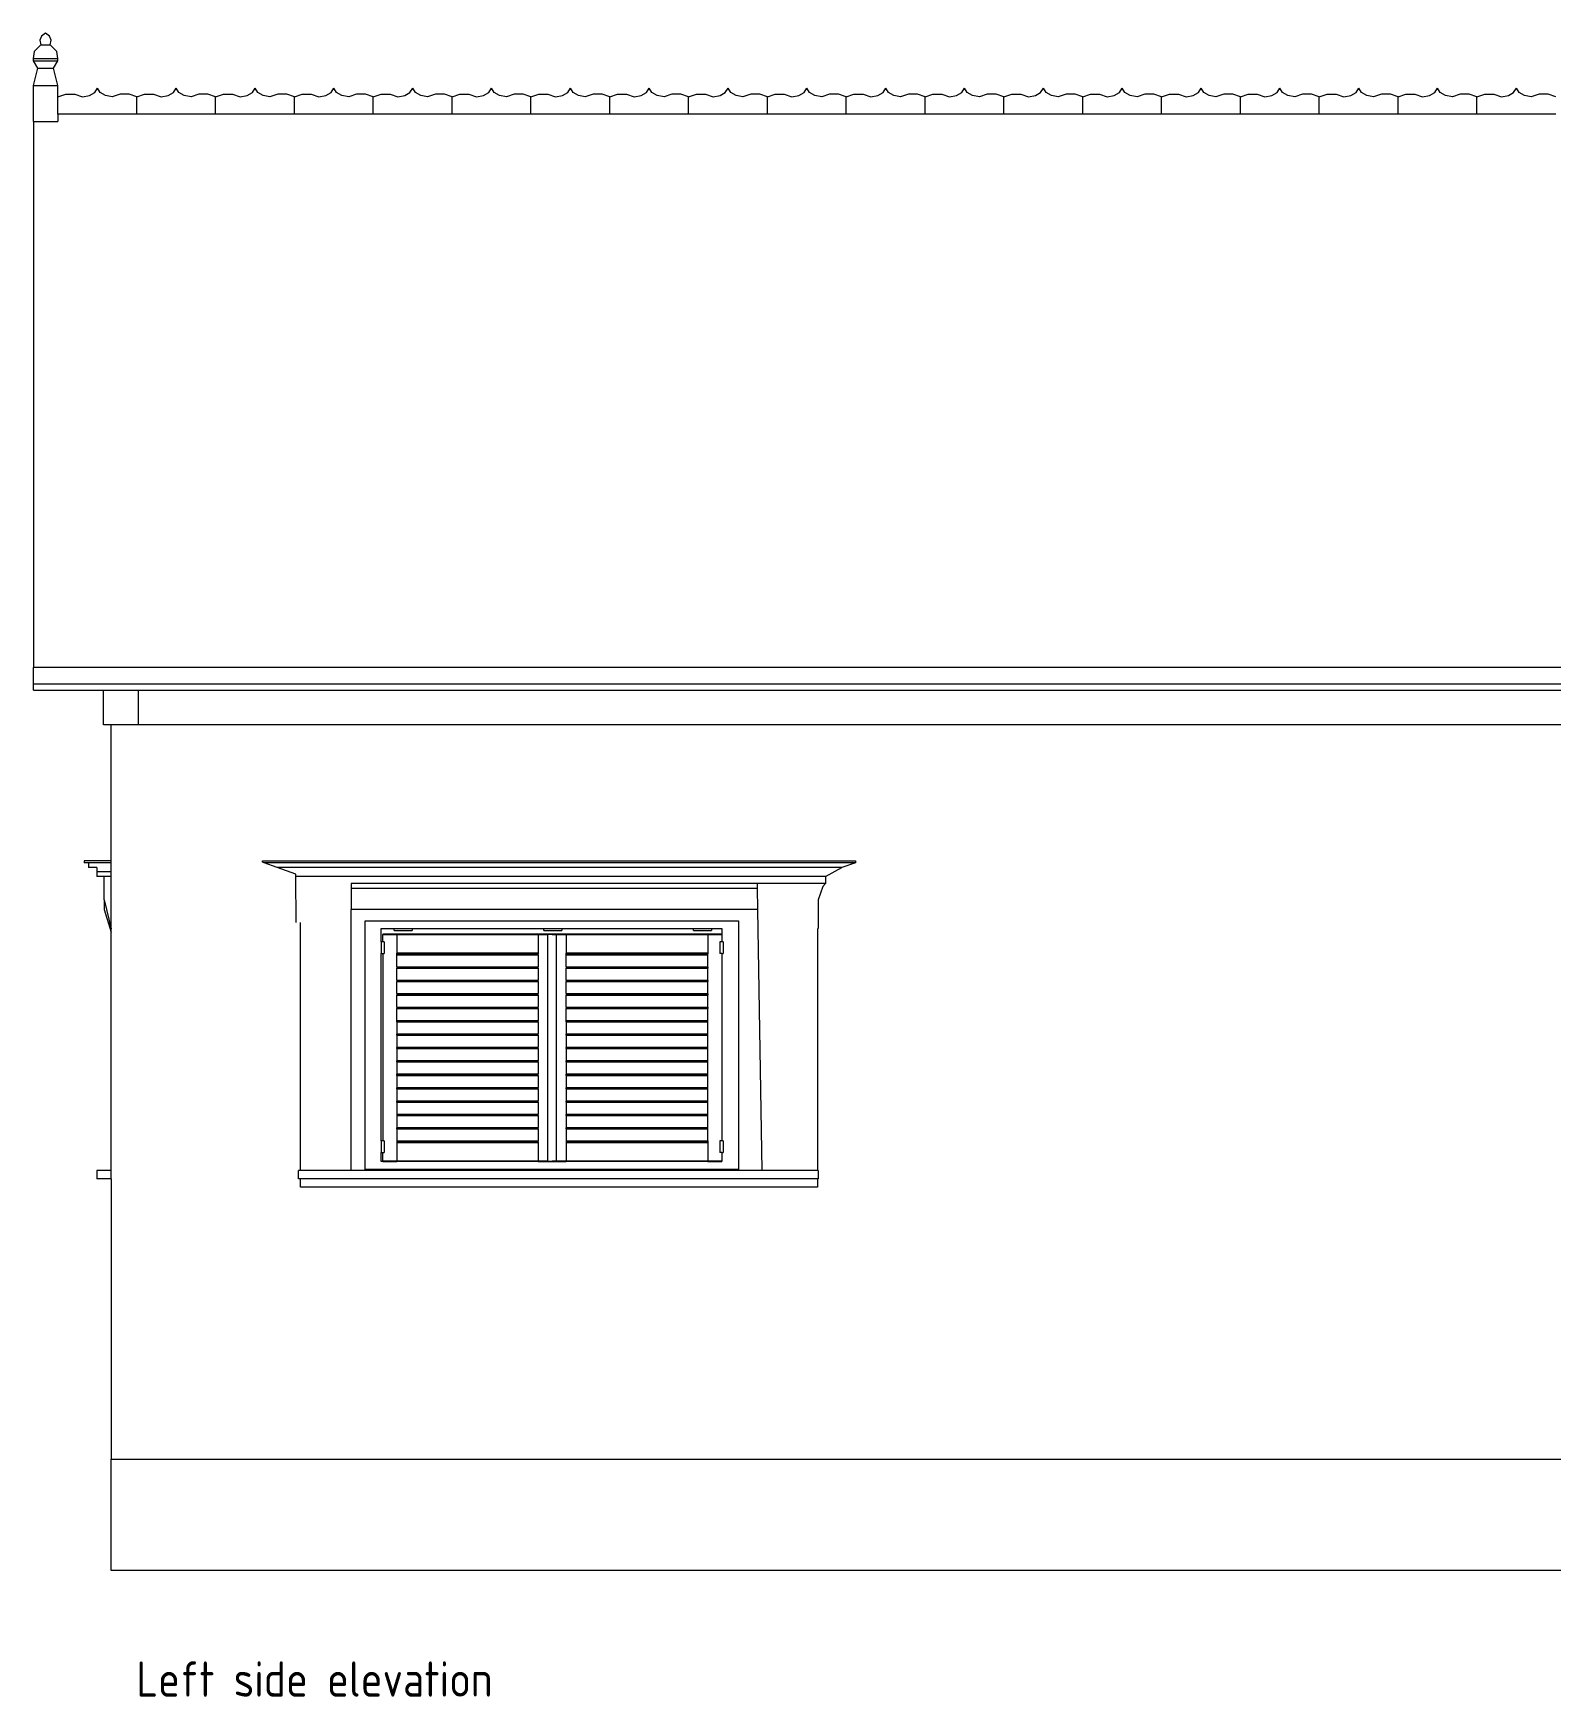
# Model space of a CAD drawing. Header units: inches. Extents: x 16.2 to 49.2, y 7.1 to 20.7.
# Drawn here: x 38.06 to 43.64, y 7.11 to 13.23 of the extents above; entities that cross this region are included whole.
import ezdxf

# ---------------------------------------------------------------- set-up
doc = ezdxf.new("R2010")
doc.units = ezdxf.units.IN
doc.header["$MEASUREMENT"] = 0
doc.layers.add('0inne_gulv', color=252, linetype='Continuous', lineweight=13)
doc.layers.add('PDF_Text', color=7, linetype='Continuous')
doc.styles.add('PDF Arial Italic', font='ariali.ttf')

# ---------------------------------------------------------------- blocks, each defined once
blk = doc.blocks.new('DEREK SMALL HOUSE ls')
for p, q in [((-8.0705, 2.6573), (-8.077, 2.6418)), ((-8.077, 2.6418), (-8.0736, 2.6256)), ((-8.056, 2.6677), (-8.0705, 2.6573)), ((-8.0415, 2.6573), (-8.056, 2.6677)), ((-8.035, 2.6418), (-8.0415, 2.6573)), ((-8.0384, 2.6256), (-8.035, 2.6418)), ((-8.0975, 2.6006), (-8.1009, 2.5749)), ((-8.1009, 2.5749), (-8.1009, 2.5665)), ((-8.1009, 2.5749), (-8.0111, 2.5749)), ((-8.0736, 2.6256), (-8.0975, 2.6006)), ((-8.0736, 2.6256), (-8.0384, 2.6256)), ((-8.0145, 2.6006), (-8.0384, 2.6256)), ((-8.0111, 2.5749), (-8.0145, 2.6006)), ((-8.0102, 2.5681), (-8.0111, 2.5749)), ((-8.0111, 2.5665), (-8.0111, 2.5749)), ((-8.1009, 2.5665), (-8.0853, 2.5388)), ((-8.1009, 2.5665), (-8.0111, 2.5665)), ((-8.0853, 2.5388), (-8.1009, 2.476)), ((-8.0853, 2.5388), (-8.0268, 2.5388)), ((-8.0268, 2.5388), (-8.0111, 2.5665)), ((-8.0111, 2.476), (-8.0268, 2.5388)), ((-8.0111, 2.5665), (-8.0102, 2.5681)), ((-8.1009, 2.476), (-8.1003, 2.476)), ((-8.1003, 2.476), (-8.0111, 2.476)), ((-8.1003, 2.3429), (-8.1003, 2.476)), ((-8.0111, 2.476), (-8.0102, 2.476)), ((-8.0102, 2.4336), (-8.0102, 2.476)), ((-7.8946, 2.4388), (-7.8751, 2.4501)), ((-7.8751, 2.4501), (-7.8652, 2.4656)), ((-7.8553, 2.4501), (-7.8652, 2.4656)), ((-7.8358, 2.4388), (-7.8553, 2.4501)), ((-7.6046, 2.4388), (-7.5851, 2.4501)), ((-7.5851, 2.4501), (-7.5752, 2.4656)), ((-7.5653, 2.4501), (-7.5752, 2.4656)), ((-7.5458, 2.4388), (-7.5653, 2.4501)), ((-7.3147, 2.4388), (-7.2951, 2.4501)), ((-7.2951, 2.4501), (-7.2852, 2.4656)), ((-7.2754, 2.4501), (-7.2852, 2.4656)), ((-7.2558, 2.4388), (-7.2754, 2.4501)), ((-7.0247, 2.4388), (-7.0051, 2.4501)), ((-7.0051, 2.4501), (-6.9953, 2.4656)), ((-6.9854, 2.4501), (-6.9953, 2.4656)), ((-6.9658, 2.4388), (-6.9854, 2.4501)), ((-6.7347, 2.4388), (-6.7152, 2.4501)), ((-6.7152, 2.4501), (-6.7053, 2.4656)), ((-6.6954, 2.4501), (-6.7053, 2.4656)), ((-6.6759, 2.4388), (-6.6954, 2.4501)), ((-6.4447, 2.4388), (-6.4252, 2.4501)), ((-6.4252, 2.4501), (-6.4153, 2.4656)), ((-6.4054, 2.4501), (-6.4153, 2.4656)), ((-6.3859, 2.4388), (-6.4054, 2.4501)), ((-6.1548, 2.4388), (-6.1352, 2.4501)), ((-6.1352, 2.4501), (-6.1253, 2.4656)), ((-6.1154, 2.4501), (-6.1253, 2.4656)), ((-6.0959, 2.4388), (-6.1154, 2.4501)), ((-5.8648, 2.4388), (-5.8452, 2.4501)), ((-5.8452, 2.4501), (-5.8354, 2.4656)), ((-5.8255, 2.4501), (-5.8354, 2.4656)), ((-5.8059, 2.4388), (-5.8255, 2.4501)), ((-5.5748, 2.4388), (-5.5553, 2.4501)), ((-5.5553, 2.4501), (-5.5454, 2.4656)), ((-5.5355, 2.4501), (-5.5454, 2.4656)), ((-5.516, 2.4388), (-5.5355, 2.4501)), ((-5.2848, 2.4388), (-5.2653, 2.4501)), ((-5.2653, 2.4501), (-5.2554, 2.4656)), ((-5.2455, 2.4501), (-5.2554, 2.4656)), ((-5.226, 2.4388), (-5.2455, 2.4501)), ((-4.9948, 2.4388), (-4.9753, 2.4501)), ((-4.9753, 2.4501), (-4.9654, 2.4656)), ((-4.9555, 2.4501), (-4.9654, 2.4656)), ((-4.936, 2.4388), (-4.9555, 2.4501)), ((-4.7049, 2.4388), (-4.6853, 2.4501)), ((-4.6853, 2.4501), (-4.6754, 2.4656)), ((-4.6656, 2.4501), (-4.6754, 2.4656)), ((-4.646, 2.4388), (-4.6656, 2.4501)), ((-4.4149, 2.4388), (-4.3954, 2.4501)), ((-4.3954, 2.4501), (-4.3855, 2.4656)), ((-4.3756, 2.4501), (-4.3855, 2.4656)), ((-4.356, 2.4388), (-4.3756, 2.4501)), ((-4.1249, 2.4388), (-4.1054, 2.4501)), ((-4.1054, 2.4501), (-4.0955, 2.4656)), ((-4.0856, 2.4501), (-4.0955, 2.4656)), ((-4.0661, 2.4388), (-4.0856, 2.4501)), ((-3.8349, 2.4388), (-3.8154, 2.4501)), ((-3.8154, 2.4501), (-3.8055, 2.4656)), ((-3.7956, 2.4501), (-3.8055, 2.4656)), ((-3.7761, 2.4388), (-3.7956, 2.4501)), ((-3.545, 2.4388), (-3.5254, 2.4501)), ((-3.5254, 2.4501), (-3.5155, 2.4656)), ((-3.5056, 2.4501), (-3.5155, 2.4656)), ((-3.4861, 2.4388), (-3.5056, 2.4501)), ((-3.255, 2.4388), (-3.2354, 2.4501)), ((-3.2354, 2.4501), (-3.2256, 2.4656)), ((-3.2157, 2.4501), (-3.2256, 2.4656)), ((-3.1961, 2.4388), (-3.2157, 2.4501)), ((-2.965, 2.4388), (-2.9455, 2.4501)), ((-2.9455, 2.4501), (-2.9356, 2.4656)), ((-2.9257, 2.4501), (-2.9356, 2.4656)), ((-2.9062, 2.4388), (-2.9257, 2.4501)), ((-2.675, 2.4388), (-2.6555, 2.4501)), ((-2.6555, 2.4501), (-2.6456, 2.4656)), ((-2.6357, 2.4501), (-2.6456, 2.4656)), ((-2.6162, 2.4388), (-2.6357, 2.4501)), ((-8.0102, 2.4336), (-7.9817, 2.4442)), ((-8.0102, 2.3697), (-8.0102, 2.4336)), ((-7.9817, 2.4442), (-7.9485, 2.4442)), ((-7.9485, 2.4442), (-7.9201, 2.4336)), ((-7.9201, 2.4336), (-7.8946, 2.4388)), ((-7.8103, 2.4336), (-7.8358, 2.4388)), ((-7.7818, 2.4442), (-7.8103, 2.4336)), ((-7.7487, 2.4442), (-7.7818, 2.4442)), ((-7.7202, 2.4336), (-7.7487, 2.4442)), ((-7.7202, 2.4336), (-7.6917, 2.4442)), ((-7.7202, 2.3697), (-7.7202, 2.4336)), ((-7.6917, 2.4442), (-7.6586, 2.4442)), ((-7.6586, 2.4442), (-7.6301, 2.4336)), ((-7.6301, 2.4336), (-7.6046, 2.4388)), ((-7.5203, 2.4336), (-7.5458, 2.4388)), ((-7.4919, 2.4442), (-7.5203, 2.4336)), ((-7.4587, 2.4442), (-7.4919, 2.4442)), ((-7.4302, 2.4336), (-7.4587, 2.4442)), ((-7.4302, 2.4336), (-7.4018, 2.4442)), ((-7.4302, 2.3697), (-7.4302, 2.4336)), ((-7.4018, 2.4442), (-7.3686, 2.4442)), ((-7.3686, 2.4442), (-7.3401, 2.4336)), ((-7.3401, 2.4336), (-7.3147, 2.4388)), ((-7.2303, 2.4336), (-7.2558, 2.4388)), ((-7.2019, 2.4442), (-7.2303, 2.4336)), ((-7.1687, 2.4442), (-7.2019, 2.4442)), ((-7.1403, 2.4336), (-7.1687, 2.4442)), ((-7.1403, 2.4336), (-7.1118, 2.4442)), ((-7.1403, 2.3697), (-7.1403, 2.4336)), ((-7.1118, 2.4442), (-7.0786, 2.4442)), ((-7.0786, 2.4442), (-7.0502, 2.4336)), ((-7.0502, 2.4336), (-7.0247, 2.4388)), ((-6.9404, 2.4336), (-6.9658, 2.4388)), ((-6.9119, 2.4442), (-6.9404, 2.4336)), ((-6.8787, 2.4442), (-6.9119, 2.4442)), ((-6.8503, 2.4336), (-6.8787, 2.4442)), ((-6.8503, 2.4336), (-6.8218, 2.4442)), ((-6.8503, 2.3697), (-6.8503, 2.4336)), ((-6.8218, 2.4442), (-6.7886, 2.4442)), ((-6.7886, 2.4442), (-6.7602, 2.4336)), ((-6.7602, 2.4336), (-6.7347, 2.4388)), ((-6.6504, 2.4336), (-6.6759, 2.4388)), ((-6.6219, 2.4442), (-6.6504, 2.4336)), ((-6.5888, 2.4442), (-6.6219, 2.4442)), ((-6.5603, 2.4336), (-6.5888, 2.4442)), ((-6.5603, 2.4336), (-6.5318, 2.4442)), ((-6.5603, 2.3697), (-6.5603, 2.4336)), ((-6.5318, 2.4442), (-6.4987, 2.4442)), ((-6.4987, 2.4442), (-6.4702, 2.4336)), ((-6.4702, 2.4336), (-6.4447, 2.4388)), ((-6.3604, 2.4336), (-6.3859, 2.4388)), ((-6.332, 2.4442), (-6.3604, 2.4336)), ((-6.2988, 2.4442), (-6.332, 2.4442)), ((-6.2703, 2.4336), (-6.2988, 2.4442)), ((-6.2703, 2.4336), (-6.2419, 2.4442)), ((-6.2703, 2.3697), (-6.2703, 2.4336)), ((-6.2419, 2.4442), (-6.2087, 2.4442)), ((-6.2087, 2.4442), (-6.1802, 2.4336)), ((-6.1802, 2.4336), (-6.1548, 2.4388)), ((-6.0704, 2.4336), (-6.0959, 2.4388)), ((-6.042, 2.4442), (-6.0704, 2.4336)), ((-6.0088, 2.4442), (-6.042, 2.4442)), ((-5.9803, 2.4336), (-6.0088, 2.4442)), ((-5.9803, 2.4336), (-5.9519, 2.4442)), ((-5.9803, 2.3697), (-5.9803, 2.4336)), ((-5.9519, 2.4442), (-5.9187, 2.4442)), ((-5.9187, 2.4442), (-5.8903, 2.4336)), ((-5.8903, 2.4336), (-5.8648, 2.4388)), ((-5.7805, 2.4336), (-5.8059, 2.4388)), ((-5.752, 2.4442), (-5.7805, 2.4336)), ((-5.7188, 2.4442), (-5.752, 2.4442)), ((-5.6904, 2.4336), (-5.7188, 2.4442)), ((-5.6904, 2.4336), (-5.6619, 2.4442)), ((-5.6904, 2.3697), (-5.6904, 2.4336)), ((-5.6619, 2.4442), (-5.6287, 2.4442)), ((-5.6287, 2.4442), (-5.6003, 2.4336)), ((-5.6003, 2.4336), (-5.5748, 2.4388)), ((-5.4905, 2.4336), (-5.516, 2.4388)), ((-5.462, 2.4442), (-5.4905, 2.4336)), ((-5.4288, 2.4442), (-5.462, 2.4442)), ((-5.4004, 2.4336), (-5.4288, 2.4442)), ((-5.4004, 2.4336), (-5.3719, 2.4442)), ((-5.4004, 2.3697), (-5.4004, 2.4336)), ((-5.3719, 2.4442), (-5.3388, 2.4442)), ((-5.3388, 2.4442), (-5.3103, 2.4336)), ((-5.3103, 2.4336), (-5.2848, 2.4388)), ((-5.2005, 2.4336), (-5.226, 2.4388)), ((-5.172, 2.4442), (-5.2005, 2.4336)), ((-5.1389, 2.4442), (-5.172, 2.4442)), ((-5.1104, 2.4336), (-5.1389, 2.4442)), ((-5.1104, 2.4336), (-5.082, 2.4442)), ((-5.1104, 2.3697), (-5.1104, 2.4336)), ((-5.082, 2.4442), (-5.0488, 2.4442)), ((-5.0488, 2.4442), (-5.0203, 2.4336)), ((-5.0203, 2.4336), (-4.9948, 2.4388)), ((-4.9105, 2.4336), (-4.936, 2.4388)), ((-4.8821, 2.4442), (-4.9105, 2.4336)), ((-4.8489, 2.4442), (-4.8821, 2.4442)), ((-4.8204, 2.4336), (-4.8489, 2.4442)), ((-4.8204, 2.4336), (-4.792, 2.4442)), ((-4.8204, 2.3697), (-4.8204, 2.4336)), ((-4.792, 2.4442), (-4.7588, 2.4442)), ((-4.7588, 2.4442), (-4.7303, 2.4336)), ((-4.7303, 2.4336), (-4.7049, 2.4388)), ((-4.6205, 2.4336), (-4.646, 2.4388)), ((-4.5921, 2.4442), (-4.6205, 2.4336)), ((-4.5589, 2.4442), (-4.5921, 2.4442)), ((-4.5305, 2.4336), (-4.5589, 2.4442)), ((-4.5305, 2.4336), (-4.502, 2.4442)), ((-4.5305, 2.3697), (-4.5305, 2.4336)), ((-4.502, 2.4442), (-4.4688, 2.4442)), ((-4.4688, 2.4442), (-4.4404, 2.4336)), ((-4.4404, 2.4336), (-4.4149, 2.4388)), ((-4.3306, 2.4336), (-4.356, 2.4388)), ((-4.3021, 2.4442), (-4.3306, 2.4336)), ((-4.2689, 2.4442), (-4.3021, 2.4442)), ((-4.2405, 2.4336), (-4.2689, 2.4442)), ((-4.2405, 2.4336), (-4.212, 2.4442)), ((-4.2405, 2.3697), (-4.2405, 2.4336)), ((-4.212, 2.4442), (-4.1788, 2.4442)), ((-4.1788, 2.4442), (-4.1504, 2.4336)), ((-4.1504, 2.4336), (-4.1249, 2.4388)), ((-4.0406, 2.4336), (-4.0661, 2.4388)), ((-4.0121, 2.4442), (-4.0406, 2.4336)), ((-3.979, 2.4442), (-4.0121, 2.4442)), ((-3.9505, 2.4336), (-3.979, 2.4442)), ((-3.9505, 2.4336), (-3.922, 2.4442)), ((-3.9505, 2.3697), (-3.9505, 2.4336)), ((-3.922, 2.4442), (-3.8889, 2.4442)), ((-3.8889, 2.4442), (-3.8604, 2.4336)), ((-3.8604, 2.4336), (-3.8349, 2.4388)), ((-3.7506, 2.4336), (-3.7761, 2.4388)), ((-3.7222, 2.4442), (-3.7506, 2.4336)), ((-3.689, 2.4442), (-3.7222, 2.4442)), ((-3.6605, 2.4336), (-3.689, 2.4442)), ((-3.6605, 2.4336), (-3.6321, 2.4442)), ((-3.6605, 2.3697), (-3.6605, 2.4336)), ((-3.6321, 2.4442), (-3.5989, 2.4442)), ((-3.5989, 2.4442), (-3.5704, 2.4336)), ((-3.5704, 2.4336), (-3.545, 2.4388)), ((-3.4606, 2.4336), (-3.4861, 2.4388)), ((-3.4322, 2.4442), (-3.4606, 2.4336)), ((-3.399, 2.4442), (-3.4322, 2.4442)), ((-3.3705, 2.4336), (-3.399, 2.4442)), ((-3.3705, 2.4336), (-3.3421, 2.4442)), ((-3.3705, 2.3697), (-3.3705, 2.4336)), ((-3.3421, 2.4442), (-3.3089, 2.4442)), ((-3.3089, 2.4442), (-3.2805, 2.4336)), ((-3.2805, 2.4336), (-3.255, 2.4388)), ((-3.1707, 2.4336), (-3.1961, 2.4388)), ((-3.1422, 2.4442), (-3.1707, 2.4336)), ((-3.109, 2.4442), (-3.1422, 2.4442)), ((-3.0806, 2.4336), (-3.109, 2.4442)), ((-3.0806, 2.4336), (-3.0521, 2.4442)), ((-3.0806, 2.3697), (-3.0806, 2.4336)), ((-3.0521, 2.4442), (-3.0189, 2.4442)), ((-3.0189, 2.4442), (-2.9905, 2.4336)), ((-2.9905, 2.4336), (-2.965, 2.4388)), ((-2.8807, 2.4336), (-2.9062, 2.4388)), ((-2.8522, 2.4442), (-2.8807, 2.4336)), ((-2.819, 2.4442), (-2.8522, 2.4442)), ((-2.7906, 2.4336), (-2.819, 2.4442)), ((-2.7906, 2.4336), (-2.7621, 2.4442)), ((-2.7906, 2.3697), (-2.7906, 2.4336)), ((-2.7621, 2.4442), (-2.729, 2.4442)), ((-2.729, 2.4442), (-2.7005, 2.4336)), ((-2.7005, 2.4336), (-2.675, 2.4388)), ((-2.5907, 2.4336), (-2.6162, 2.4388)), ((-2.5622, 2.4442), (-2.5907, 2.4336)), ((-2.5291, 2.4442), (-2.5622, 2.4442)), ((-2.5006, 2.4336), (-2.5291, 2.4442)), ((-8.1003, 2.3429), (-8.0102, 2.3429)), ((-8.1003, 2.3429), (-8.1003, 0.3354)), ((-7.7202, 2.3697), (-8.0102, 2.3697)), ((-8.0102, 2.3697), (-8.0102, 2.3429)), ((-7.4302, 2.3697), (-7.7202, 2.3697)), ((-7.1403, 2.3697), (-7.4302, 2.3697)), ((-6.8503, 2.3697), (-7.1403, 2.3697)), ((-6.5603, 2.3697), (-6.8503, 2.3697)), ((-6.2703, 2.3697), (-6.5603, 2.3697)), ((-5.9803, 2.3697), (-6.2703, 2.3697)), ((-5.6904, 2.3697), (-5.9803, 2.3697)), ((-5.4004, 2.3697), (-5.6904, 2.3697)), ((-5.1104, 2.3697), (-5.4004, 2.3697)), ((-4.8204, 2.3697), (-5.1104, 2.3697)), ((-4.5305, 2.3697), (-4.8204, 2.3697)), ((-4.2405, 2.3697), (-4.5305, 2.3697)), ((-3.9505, 2.3697), (-4.2405, 2.3697)), ((-3.6605, 2.3697), (-3.9505, 2.3697)), ((-3.3705, 2.3697), (-3.6605, 2.3697)), ((-3.0806, 2.3697), (-3.3705, 2.3697)), ((-2.7906, 2.3697), (-3.0806, 2.3697)), ((-2.5006, 2.3697), (-2.7906, 2.3697)), ((1.3592, 0.3354), (-8.1003, 0.3354)), ((-8.1003, 0.2755), (-8.1003, 0.3354)), ((-8.1003, 0.2515), (-8.1003, 0.2755)), ((-8.1003, 0.2755), (1.3592, 0.2755)), ((-8.1003, 0.2515), (-7.8429, 0.2515)), ((-7.8429, 0.1237), (-7.8429, 0.2515)), ((-7.8429, 0.2515), (-7.7142, 0.2515)), ((-7.7142, 0.1237), (-7.7142, 0.2515)), ((-7.7142, 0.2515), (0.0078, 0.2515)), ((-7.8148, 0.1237), (-7.8429, 0.1237)), ((-7.7142, 0.1237), (-7.8148, 0.1237)), ((-7.8148, -0.3763), (-7.8148, 0.1237)), ((0.0078, 0.1237), (-7.7142, 0.1237)), ((-7.8148, -0.3763), (-7.9137, -0.3763)), ((-7.9137, -0.3763), (-7.9137, -0.3834)), ((-7.8972, -0.3834), (-7.9137, -0.3834)), ((-7.8148, -0.3834), (-7.8972, -0.3834)), ((-7.8972, -0.3834), (-7.8972, -0.4004)), ((-7.8667, -0.4004), (-7.8972, -0.4004)), ((-7.8667, -0.4004), (-7.8667, -0.4165)), ((-7.8667, -0.4165), (-7.8667, -0.4332)), ((-7.8148, -0.4165), (-7.8667, -0.4165)), ((-7.8148, -0.3834), (-7.8148, -0.3763)), ((-7.8148, -0.4165), (-7.8148, -0.3834)), ((-7.8148, -0.4332), (-7.8148, -0.4165)), ((-7.2576, -0.3763), (-5.0764, -0.3763)), ((-7.2576, -0.3813), (-7.2576, -0.3763)), ((-7.2518, -0.3834), (-7.2576, -0.3813)), ((-7.2036, -0.4004), (-7.2518, -0.3834)), ((-5.0764, -0.3834), (-7.2518, -0.3834)), ((-7.1356, -0.4244), (-7.2036, -0.4004)), ((-5.1263, -0.4004), (-7.2036, -0.4004)), ((-7.1355, -0.4332), (-7.1356, -0.4244)), ((-5.1865, -0.4332), (-5.1263, -0.4004)), ((-5.0764, -0.3834), (-5.1263, -0.4004)), ((-5.0764, -0.3763), (-5.0764, -0.3834)), ((-7.8403, -0.4332), (-7.8667, -0.4332)), ((-7.8148, -0.4332), (-7.8403, -0.4332)), ((-7.8403, -0.5197), (-7.8403, -0.4332)), ((-7.8148, -0.6261), (-7.8148, -0.4332)), ((-5.1865, -0.4332), (-7.1355, -0.4332)), ((-7.134, -0.6032), (-7.1355, -0.4332)), ((-5.438, -0.459), (-6.9316, -0.459)), ((-6.9316, -0.459), (-6.9316, -0.4763)), ((-6.9316, -0.4763), (-5.4377, -0.4763)), ((-6.9316, -0.4763), (-6.9316, -0.5555)), ((-5.1865, -0.459), (-5.438, -0.459)), ((-5.438, -0.459), (-5.4377, -0.4763)), ((-5.4377, -0.4763), (-5.4364, -0.5555)), ((-5.1966, -0.47), (-5.2141, -0.5197)), ((-5.1865, -0.459), (-5.1966, -0.47)), ((-5.1865, -0.4332), (-5.1865, -0.459)), ((-7.8403, -0.5197), (-7.8148, -0.6261)), ((-7.8403, -0.5197), (-7.8403, -0.5555)), ((-5.2141, -0.5197), (-5.2141, -0.6245)), ((-7.8403, -0.5555), (-7.8148, -0.6383)), ((-7.1179, -1.5151), (-7.1179, -0.6032)), ((-5.4364, -0.5555), (-6.9316, -0.5555)), ((-6.9316, -1.5151), (-6.9316, -0.5555)), ((-6.8805, -1.5109), (-6.8805, -0.5965)), ((-6.8805, -0.5965), (-5.5072, -0.5965)), ((-5.5072, -0.5965), (-5.5072, -1.5109)), ((-5.4364, -0.5555), (-5.4207, -1.5151)), ((-7.8148, -0.6383), (-7.8148, -0.6261)), ((-7.8148, -1.5151), (-7.8148, -0.6383)), ((-6.8218, -0.6249), (-6.7736, -0.6249)), ((-6.8218, -0.6734), (-6.8218, -0.6249)), ((-6.764, -0.6452), (-6.8153, -0.6452)), ((-6.8153, -0.6452), (-6.8153, -0.6466)), ((-6.8153, -0.6734), (-6.8153, -0.6466)), ((-6.8153, -0.6466), (-6.764, -0.6466)), ((-6.7736, -0.6249), (-6.707, -0.6249)), ((-6.7736, -0.6326), (-6.7736, -0.6249)), ((-6.7736, -0.6326), (-6.707, -0.6326)), ((-6.764, -0.6452), (-6.764, -0.6466)), ((-6.2433, -0.6452), (-6.764, -0.6452)), ((-6.764, -0.6466), (-6.2433, -0.6466)), ((-6.764, -0.6466), (-6.764, -0.7149)), ((-6.707, -0.6249), (-6.2232, -0.6249)), ((-6.707, -0.6249), (-6.707, -0.6326)), ((-6.192, -0.6452), (-6.2433, -0.6452)), ((-6.2433, -0.6452), (-6.2433, -0.6466)), ((-6.2433, -0.6466), (-6.2078, -0.6466)), ((-6.2433, -0.6466), (-6.2433, -0.7149)), ((-6.2232, -0.6249), (-6.1566, -0.6249)), ((-6.2232, -0.6326), (-6.2232, -0.6249)), ((-6.2232, -0.6326), (-6.1566, -0.6326)), ((-6.2078, -1.4802), (-6.2078, -0.6466)), ((-6.192, -0.6466), (-6.2078, -0.6466)), ((-6.1408, -0.6452), (-6.192, -0.6452)), ((-6.192, -0.6452), (-6.192, -0.6466)), ((-6.192, -0.6466), (-6.1763, -0.6466)), ((-6.1763, -0.6466), (-6.1408, -0.6466)), ((-6.1763, -1.4802), (-6.1763, -0.6466)), ((-6.1566, -0.6249), (-5.6729, -0.6249)), ((-6.1566, -0.6249), (-6.1566, -0.6326)), ((-6.1408, -0.6452), (-6.1408, -0.6466)), ((-5.62, -0.6452), (-6.1408, -0.6452)), ((-6.1408, -0.6466), (-5.62, -0.6466)), ((-6.1408, -0.6466), (-6.1408, -0.7149)), ((-5.6729, -0.6249), (-5.6062, -0.6249)), ((-5.6729, -0.6326), (-5.6729, -0.6249)), ((-5.6729, -0.6326), (-5.6062, -0.6326)), ((-5.62, -0.6452), (-5.62, -0.6466)), ((-5.5687, -0.6452), (-5.62, -0.6452)), ((-5.62, -0.6466), (-5.62, -0.7149)), ((-5.62, -0.6466), (-5.5687, -0.6466)), ((-5.6062, -0.6249), (-5.5686, -0.6249)), ((-5.6062, -0.6249), (-5.6062, -0.6326)), ((-5.5687, -0.6452), (-5.5687, -0.6466)), ((-5.5687, -0.6466), (-5.5687, -0.6734)), ((-5.5686, -0.6249), (-5.5686, -0.6734)), ((-5.2163, -0.6245), (-5.2163, -1.5151)), ((-6.8218, -0.6734), (-6.8218, -0.7169)), ((-6.8153, -0.6734), (-6.8218, -0.6734)), ((-6.8218, -1.4054), (-6.8218, -0.7169)), ((-6.8218, -0.7169), (-6.8153, -0.7169)), ((-6.8099, -0.6734), (-6.8153, -0.6734)), ((-6.8153, -0.7169), (-6.8153, -1.4054)), ((-6.8153, -0.7169), (-6.8099, -0.7169)), ((-6.8099, -0.6734), (-6.8099, -0.7169)), ((-6.764, -0.7163), (-6.764, -0.7149)), ((-6.2433, -0.7149), (-6.764, -0.7149)), ((-6.2433, -0.7163), (-6.764, -0.7163)), ((-6.764, -0.7163), (-6.764, -0.7175)), ((-6.764, -0.7175), (-6.2433, -0.7175)), ((-6.764, -0.7216), (-6.764, -0.7175)), ((-6.764, -0.7216), (-6.2433, -0.7216)), ((-6.764, -0.7657), (-6.764, -0.7216)), ((-6.2433, -0.7149), (-6.2433, -0.7163)), ((-6.2433, -0.7163), (-6.2433, -0.7175)), ((-6.2433, -0.7216), (-6.2433, -0.7175)), ((-6.2433, -0.7216), (-6.2433, -0.7657)), ((-6.1408, -0.7163), (-6.1408, -0.7149)), ((-5.62, -0.7149), (-6.1408, -0.7149)), ((-5.62, -0.7163), (-6.1408, -0.7163)), ((-6.1408, -0.7163), (-6.1408, -0.7175)), ((-6.1408, -0.7175), (-5.62, -0.7175)), ((-6.1408, -0.7216), (-6.1408, -0.7175)), ((-6.1408, -0.7216), (-5.62, -0.7216)), ((-6.1408, -0.7657), (-6.1408, -0.7216)), ((-5.62, -0.7149), (-5.62, -0.7163)), ((-5.62, -0.7163), (-5.62, -0.7175)), ((-5.62, -0.7216), (-5.62, -0.7175)), ((-5.62, -0.7657), (-5.62, -0.7216)), ((-5.5752, -0.6734), (-5.5752, -0.7169)), ((-5.5687, -0.6734), (-5.5752, -0.6734)), ((-5.5687, -0.7169), (-5.5752, -0.7169)), ((-5.5686, -0.6734), (-5.5687, -0.6734)), ((-5.5687, -0.7169), (-5.5687, -1.4054)), ((-5.5687, -0.7169), (-5.5686, -0.7169)), ((-5.5633, -0.6734), (-5.5686, -0.6734)), ((-5.5686, -0.7169), (-5.5686, -1.4054)), ((-5.5686, -0.7169), (-5.5633, -0.7169)), ((-5.5633, -0.6734), (-5.5633, -0.7169)), ((-6.764, -0.7657), (-6.2433, -0.7657)), ((-6.764, -0.7657), (-6.764, -0.7668)), ((-6.764, -0.7668), (-6.2433, -0.7668)), ((-6.764, -0.7668), (-6.764, -0.7708)), ((-6.764, -0.7708), (-6.2433, -0.7708)), ((-6.764, -0.8149), (-6.764, -0.7708)), ((-6.2433, -0.7668), (-6.2433, -0.7657)), ((-6.2433, -0.7708), (-6.2433, -0.7668)), ((-6.2433, -0.7708), (-6.2433, -0.8149)), ((-6.1408, -0.7657), (-5.62, -0.7657)), ((-6.1408, -0.7657), (-6.1408, -0.7668)), ((-6.1408, -0.7668), (-5.62, -0.7668)), ((-6.1408, -0.7668), (-6.1408, -0.7708)), ((-6.1408, -0.7708), (-5.62, -0.7708)), ((-6.1408, -0.8149), (-6.1408, -0.7708)), ((-5.62, -0.7668), (-5.62, -0.7657)), ((-5.62, -0.7668), (-5.62, -0.7708)), ((-5.62, -0.8149), (-5.62, -0.7708)), ((-6.764, -0.8149), (-6.2433, -0.8149)), ((-6.764, -0.8149), (-6.764, -0.816)), ((-6.764, -0.816), (-6.2433, -0.816)), ((-6.764, -0.816), (-6.764, -0.8201)), ((-6.764, -0.8201), (-6.2433, -0.8201)), ((-6.764, -0.8642), (-6.764, -0.8201)), ((-6.2433, -0.816), (-6.2433, -0.8149)), ((-6.2433, -0.8201), (-6.2433, -0.816)), ((-6.2433, -0.8201), (-6.2433, -0.8642)), ((-6.1408, -0.8149), (-5.62, -0.8149)), ((-6.1408, -0.8149), (-6.1408, -0.816)), ((-6.1408, -0.816), (-5.62, -0.816)), ((-6.1408, -0.816), (-6.1408, -0.8201)), ((-6.1408, -0.8201), (-5.62, -0.8201)), ((-6.1408, -0.8642), (-6.1408, -0.8201)), ((-5.62, -0.816), (-5.62, -0.8149)), ((-5.62, -0.816), (-5.62, -0.8201)), ((-5.62, -0.8642), (-5.62, -0.8201)), ((-6.764, -0.8642), (-6.2433, -0.8642)), ((-6.764, -0.8642), (-6.764, -0.8653)), ((-6.764, -0.8653), (-6.2433, -0.8653)), ((-6.764, -0.8653), (-6.764, -0.8694)), ((-6.764, -0.8694), (-6.2433, -0.8694)), ((-6.764, -0.9135), (-6.764, -0.8694)), ((-6.764, -0.9135), (-6.2433, -0.9135)), ((-6.764, -0.9135), (-6.764, -0.9146)), ((-6.764, -0.9146), (-6.2433, -0.9146)), ((-6.764, -0.9146), (-6.764, -0.9186)), ((-6.2433, -0.8653), (-6.2433, -0.8642)), ((-6.2433, -0.8694), (-6.2433, -0.8653)), ((-6.2433, -0.8694), (-6.2433, -0.9135)), ((-6.2433, -0.9146), (-6.2433, -0.9135)), ((-6.2433, -0.9186), (-6.2433, -0.9146)), ((-6.1408, -0.8642), (-5.62, -0.8642)), ((-6.1408, -0.8642), (-6.1408, -0.8653)), ((-6.1408, -0.8653), (-5.62, -0.8653)), ((-6.1408, -0.8653), (-6.1408, -0.8694)), ((-6.1408, -0.8694), (-5.62, -0.8694)), ((-6.1408, -0.9135), (-6.1408, -0.8694)), ((-6.1408, -0.9135), (-5.62, -0.9135)), ((-6.1408, -0.9135), (-6.1408, -0.9146)), ((-6.1408, -0.9146), (-5.62, -0.9146)), ((-6.1408, -0.9146), (-6.1408, -0.9186)), ((-5.62, -0.8653), (-5.62, -0.8642)), ((-5.62, -0.8653), (-5.62, -0.8694)), ((-5.62, -0.9135), (-5.62, -0.8694)), ((-5.62, -0.9146), (-5.62, -0.9135)), ((-5.62, -0.9146), (-5.62, -0.9186)), ((-6.764, -0.9186), (-6.2433, -0.9186)), ((-6.764, -0.9627), (-6.764, -0.9186)), ((-6.764, -0.9627), (-6.2433, -0.9627)), ((-6.764, -0.9627), (-6.764, -0.9638)), ((-6.764, -0.9638), (-6.2433, -0.9638)), ((-6.764, -0.9679), (-6.764, -0.9638)), ((-6.764, -0.9679), (-6.2433, -0.9679)), ((-6.764, -0.9679), (-6.764, -1.012)), ((-6.2433, -0.9186), (-6.2433, -0.9627)), ((-6.2433, -0.9638), (-6.2433, -0.9627)), ((-6.2433, -0.9679), (-6.2433, -0.9638)), ((-6.2433, -0.9679), (-6.2433, -1.012)), ((-6.1408, -0.9186), (-5.62, -0.9186)), ((-6.1408, -0.9627), (-6.1408, -0.9186)), ((-6.1408, -0.9627), (-5.62, -0.9627)), ((-6.1408, -0.9627), (-6.1408, -0.9638)), ((-6.1408, -0.9638), (-5.62, -0.9638)), ((-6.1408, -0.9679), (-6.1408, -0.9638)), ((-6.1408, -0.9679), (-5.62, -0.9679)), ((-6.1408, -0.9679), (-6.1408, -1.012)), ((-5.62, -0.9627), (-5.62, -0.9186)), ((-5.62, -0.9638), (-5.62, -0.9627)), ((-5.62, -0.9679), (-5.62, -0.9638)), ((-5.62, -1.012), (-5.62, -0.9679)), ((-6.764, -1.012), (-6.2433, -1.012)), ((-6.764, -1.012), (-6.764, -1.0131)), ((-6.764, -1.0131), (-6.2433, -1.0131)), ((-6.764, -1.0172), (-6.764, -1.0131)), ((-6.764, -1.0172), (-6.2433, -1.0172)), ((-6.764, -1.0172), (-6.764, -1.0613)), ((-6.2433, -1.0131), (-6.2433, -1.012)), ((-6.2433, -1.0172), (-6.2433, -1.0131)), ((-6.2433, -1.0172), (-6.2433, -1.0613)), ((-6.1408, -1.012), (-5.62, -1.012)), ((-6.1408, -1.012), (-6.1408, -1.0131)), ((-6.1408, -1.0131), (-5.62, -1.0131)), ((-6.1408, -1.0172), (-6.1408, -1.0131)), ((-6.1408, -1.0172), (-5.62, -1.0172)), ((-6.1408, -1.0172), (-6.1408, -1.0613)), ((-5.62, -1.0131), (-5.62, -1.012)), ((-5.62, -1.0172), (-5.62, -1.0131)), ((-5.62, -1.0613), (-5.62, -1.0172)), ((-6.764, -1.0613), (-6.2433, -1.0613)), ((-6.764, -1.0613), (-6.764, -1.0624)), ((-6.764, -1.0624), (-6.2433, -1.0624)), ((-6.764, -1.0664), (-6.764, -1.0624)), ((-6.764, -1.0664), (-6.2433, -1.0664)), ((-6.764, -1.0664), (-6.764, -1.1105)), ((-6.2433, -1.0624), (-6.2433, -1.0613)), ((-6.2433, -1.0664), (-6.2433, -1.0624)), ((-6.2433, -1.0664), (-6.2433, -1.1105)), ((-6.1408, -1.0613), (-5.62, -1.0613)), ((-6.1408, -1.0613), (-6.1408, -1.0624)), ((-6.1408, -1.0624), (-5.62, -1.0624)), ((-6.1408, -1.0664), (-6.1408, -1.0624)), ((-6.1408, -1.0664), (-5.62, -1.0664)), ((-6.1408, -1.0664), (-6.1408, -1.1105)), ((-5.62, -1.0624), (-5.62, -1.0613)), ((-5.62, -1.0664), (-5.62, -1.0624)), ((-5.62, -1.1105), (-5.62, -1.0664)), ((-6.764, -1.1105), (-6.2433, -1.1105)), ((-6.764, -1.1105), (-6.764, -1.1116)), ((-6.764, -1.1116), (-6.2433, -1.1116)), ((-6.764, -1.1157), (-6.764, -1.1116)), ((-6.764, -1.1157), (-6.2433, -1.1157)), ((-6.764, -1.1157), (-6.764, -1.1598)), ((-6.764, -1.1598), (-6.2433, -1.1598)), ((-6.764, -1.1598), (-6.764, -1.1609)), ((-6.764, -1.1609), (-6.2433, -1.1609)), ((-6.764, -1.165), (-6.764, -1.1609)), ((-6.2433, -1.1116), (-6.2433, -1.1105)), ((-6.2433, -1.1157), (-6.2433, -1.1116)), ((-6.2433, -1.1157), (-6.2433, -1.1598)), ((-6.2433, -1.1609), (-6.2433, -1.1598)), ((-6.2433, -1.165), (-6.2433, -1.1609)), ((-6.1408, -1.1105), (-5.62, -1.1105)), ((-6.1408, -1.1105), (-6.1408, -1.1116)), ((-6.1408, -1.1116), (-5.62, -1.1116)), ((-6.1408, -1.1157), (-6.1408, -1.1116)), ((-6.1408, -1.1157), (-5.62, -1.1157)), ((-6.1408, -1.1157), (-6.1408, -1.1598)), ((-6.1408, -1.1598), (-5.62, -1.1598)), ((-6.1408, -1.1598), (-6.1408, -1.1609)), ((-6.1408, -1.1609), (-5.62, -1.1609)), ((-6.1408, -1.165), (-6.1408, -1.1609)), ((-5.62, -1.1116), (-5.62, -1.1105)), ((-5.62, -1.1157), (-5.62, -1.1116)), ((-5.62, -1.1598), (-5.62, -1.1157)), ((-5.62, -1.1609), (-5.62, -1.1598)), ((-5.62, -1.165), (-5.62, -1.1609)), ((-6.764, -1.165), (-6.2433, -1.165)), ((-6.764, -1.165), (-6.764, -1.2091)), ((-6.764, -1.2091), (-6.2433, -1.2091)), ((-6.764, -1.2091), (-6.764, -1.2102)), ((-6.764, -1.2102), (-6.2433, -1.2102)), ((-6.764, -1.2142), (-6.764, -1.2102)), ((-6.764, -1.2142), (-6.2433, -1.2142)), ((-6.764, -1.2142), (-6.764, -1.2583)), ((-6.2433, -1.165), (-6.2433, -1.2091)), ((-6.2433, -1.2102), (-6.2433, -1.2091)), ((-6.2433, -1.2142), (-6.2433, -1.2102)), ((-6.2433, -1.2142), (-6.2433, -1.2583)), ((-6.1408, -1.165), (-5.62, -1.165)), ((-6.1408, -1.165), (-6.1408, -1.2091)), ((-6.1408, -1.2091), (-5.62, -1.2091)), ((-6.1408, -1.2091), (-6.1408, -1.2102)), ((-6.1408, -1.2102), (-5.62, -1.2102)), ((-6.1408, -1.2142), (-6.1408, -1.2102)), ((-6.1408, -1.2142), (-5.62, -1.2142)), ((-6.1408, -1.2142), (-6.1408, -1.2583)), ((-5.62, -1.2091), (-5.62, -1.165)), ((-5.62, -1.2102), (-5.62, -1.2091)), ((-5.62, -1.2142), (-5.62, -1.2102)), ((-5.62, -1.2583), (-5.62, -1.2142)), ((-6.764, -1.2583), (-6.2433, -1.2583)), ((-6.764, -1.2583), (-6.764, -1.2594)), ((-6.764, -1.2594), (-6.2433, -1.2594)), ((-6.764, -1.2635), (-6.764, -1.2594)), ((-6.764, -1.2635), (-6.2433, -1.2635)), ((-6.764, -1.2635), (-6.764, -1.3076)), ((-6.2433, -1.2594), (-6.2433, -1.2583)), ((-6.2433, -1.2635), (-6.2433, -1.2594)), ((-6.2433, -1.2635), (-6.2433, -1.3076)), ((-6.1408, -1.2583), (-5.62, -1.2583)), ((-6.1408, -1.2583), (-6.1408, -1.2594)), ((-6.1408, -1.2594), (-5.62, -1.2594)), ((-6.1408, -1.2635), (-6.1408, -1.2594)), ((-6.1408, -1.2635), (-5.62, -1.2635)), ((-6.1408, -1.2635), (-6.1408, -1.3076)), ((-5.62, -1.2594), (-5.62, -1.2583)), ((-5.62, -1.2635), (-5.62, -1.2594)), ((-5.62, -1.3076), (-5.62, -1.2635)), ((-6.764, -1.3076), (-6.2433, -1.3076)), ((-6.764, -1.3076), (-6.764, -1.3087)), ((-6.764, -1.3087), (-6.2433, -1.3087)), ((-6.764, -1.3087), (-6.764, -1.3128)), ((-6.764, -1.3128), (-6.2433, -1.3128)), ((-6.764, -1.3128), (-6.764, -1.3568)), ((-6.2433, -1.3087), (-6.2433, -1.3076)), ((-6.2433, -1.3128), (-6.2433, -1.3087)), ((-6.2433, -1.3128), (-6.2433, -1.3568)), ((-6.1408, -1.3076), (-5.62, -1.3076)), ((-6.1408, -1.3076), (-6.1408, -1.3087)), ((-6.1408, -1.3087), (-5.62, -1.3087)), ((-6.1408, -1.3128), (-6.1408, -1.3087)), ((-6.1408, -1.3128), (-5.62, -1.3128)), ((-6.1408, -1.3128), (-6.1408, -1.3568)), ((-5.62, -1.3087), (-5.62, -1.3076)), ((-5.62, -1.3128), (-5.62, -1.3087)), ((-5.62, -1.3568), (-5.62, -1.3128)), ((-6.8218, -1.4054), (-6.8218, -1.4488)), ((-6.8153, -1.4054), (-6.8218, -1.4054)), ((-6.8099, -1.4054), (-6.8153, -1.4054)), ((-6.8099, -1.4054), (-6.8099, -1.4488)), ((-6.764, -1.3568), (-6.2433, -1.3568)), ((-6.764, -1.3568), (-6.764, -1.358)), ((-6.764, -1.358), (-6.2433, -1.358)), ((-6.764, -1.362), (-6.764, -1.358)), ((-6.764, -1.362), (-6.2433, -1.362)), ((-6.764, -1.362), (-6.764, -1.4061)), ((-6.764, -1.4061), (-6.2433, -1.4061)), ((-6.764, -1.4061), (-6.764, -1.4096)), ((-6.2433, -1.358), (-6.2433, -1.3568)), ((-6.2433, -1.362), (-6.2433, -1.358)), ((-6.2433, -1.362), (-6.2433, -1.4061)), ((-6.2433, -1.4096), (-6.2433, -1.4061)), ((-6.1408, -1.3568), (-5.62, -1.3568)), ((-6.1408, -1.3568), (-6.1408, -1.358)), ((-6.1408, -1.358), (-5.62, -1.358)), ((-6.1408, -1.362), (-6.1408, -1.358)), ((-6.1408, -1.362), (-5.62, -1.362)), ((-6.1408, -1.362), (-6.1408, -1.4061)), ((-6.1408, -1.4061), (-5.62, -1.4061)), ((-6.1408, -1.4061), (-6.1408, -1.4096)), ((-5.62, -1.358), (-5.62, -1.3568)), ((-5.62, -1.362), (-5.62, -1.358)), ((-5.62, -1.4061), (-5.62, -1.362)), ((-5.62, -1.4061), (-5.62, -1.4096)), ((-5.5752, -1.4054), (-5.5752, -1.4488)), ((-5.5687, -1.4054), (-5.5752, -1.4054)), ((-5.5686, -1.4054), (-5.5687, -1.4054)), ((-5.5633, -1.4054), (-5.5686, -1.4054)), ((-5.5633, -1.4054), (-5.5633, -1.4488)), ((-6.8218, -1.4816), (-6.8218, -1.4488)), ((-6.8218, -1.4488), (-6.8153, -1.4488)), ((-6.8153, -1.4802), (-6.8153, -1.4488)), ((-6.8153, -1.4488), (-6.8099, -1.4488)), ((-6.764, -1.4096), (-6.2433, -1.4096)), ((-6.764, -1.4096), (-6.764, -1.4105)), ((-6.2433, -1.4105), (-6.764, -1.4105)), ((-6.764, -1.4105), (-6.764, -1.4119)), ((-6.764, -1.4119), (-6.2433, -1.4119)), ((-6.764, -1.4119), (-6.764, -1.4802)), ((-6.2433, -1.4096), (-6.2433, -1.4105)), ((-6.2433, -1.4105), (-6.2433, -1.4119)), ((-6.2433, -1.4119), (-6.2433, -1.4802)), ((-6.1408, -1.4096), (-5.62, -1.4096)), ((-6.1408, -1.4096), (-6.1408, -1.4105)), ((-5.62, -1.4105), (-6.1408, -1.4105)), ((-6.1408, -1.4105), (-6.1408, -1.4119)), ((-6.1408, -1.4119), (-5.62, -1.4119)), ((-6.1408, -1.4119), (-6.1408, -1.4802)), ((-5.62, -1.4096), (-5.62, -1.4105)), ((-5.62, -1.4105), (-5.62, -1.4119)), ((-5.62, -1.4119), (-5.62, -1.4802)), ((-5.5687, -1.4488), (-5.5752, -1.4488)), ((-5.5687, -1.4488), (-5.5687, -1.4802)), ((-5.5687, -1.4488), (-5.5686, -1.4488)), ((-5.5686, -1.4488), (-5.5686, -1.4816)), ((-5.5686, -1.4488), (-5.5633, -1.4488)), ((-7.8148, -1.5151), (-7.8667, -1.5151)), ((-7.8667, -1.5151), (-7.8667, -1.5457)), ((-7.8148, -1.5457), (-7.8148, -1.5151)), ((-7.1257, -1.5457), (-7.1259, -1.5151)), ((-7.1179, -1.5151), (-7.1259, -1.5151)), ((-6.9316, -1.5151), (-7.1179, -1.5151)), ((-5.4207, -1.5151), (-6.9316, -1.5151)), ((-5.5072, -1.5109), (-6.8805, -1.5109)), ((-6.8153, -1.4816), (-6.8218, -1.4816)), ((-6.764, -1.4802), (-6.8153, -1.4802)), ((-6.8153, -1.4802), (-6.8153, -1.4816)), ((-6.8153, -1.4816), (-6.764, -1.4816)), ((-6.764, -1.4802), (-6.764, -1.4816)), ((-6.2433, -1.4802), (-6.764, -1.4802)), ((-6.2433, -1.4816), (-6.764, -1.4816)), ((-6.2433, -1.4802), (-6.2433, -1.4816)), ((-6.2078, -1.4802), (-6.2433, -1.4802)), ((-6.2433, -1.4816), (-6.192, -1.4816)), ((-6.2078, -1.4802), (-6.192, -1.4802)), ((-6.192, -1.4802), (-6.192, -1.4816)), ((-6.1763, -1.4802), (-6.192, -1.4802)), ((-6.192, -1.4816), (-6.1408, -1.4816)), ((-6.1408, -1.4802), (-6.1763, -1.4802)), ((-6.1408, -1.4802), (-6.1408, -1.4816)), ((-5.62, -1.4802), (-6.1408, -1.4802)), ((-5.62, -1.4816), (-6.1408, -1.4816)), ((-5.62, -1.4816), (-5.62, -1.4802)), ((-5.5687, -1.4802), (-5.62, -1.4802)), ((-5.62, -1.4816), (-5.5687, -1.4816)), ((-5.5687, -1.4802), (-5.5687, -1.4816)), ((-5.5686, -1.4816), (-5.5687, -1.4816)), ((-5.2163, -1.5151), (-5.4207, -1.5151)), ((-5.2141, -1.5151), (-5.2163, -1.5151)), ((-5.2141, -1.5151), (-5.2141, -1.5457)), ((-7.8148, -1.5457), (-7.8667, -1.5457)), ((-7.8148, -1.5457), (-7.8148, -2.5763)), ((-7.1179, -1.5457), (-7.1257, -1.5457)), ((-7.1179, -1.5763), (-7.1179, -1.5457)), ((-5.2163, -1.5457), (-7.1179, -1.5457)), ((-5.2163, -1.5763), (-7.1179, -1.5763)), ((-5.2163, -1.5457), (-5.2163, -1.5763)), ((-5.2141, -1.5457), (-5.2163, -1.5457)), ((-7.8148, -2.9863), (-7.8148, -2.5763)), ((-7.8148, -2.5763), (0.4783, -2.5763)), ((1.8783, -2.9863), (-7.8148, -2.9863))]:
    blk.add_line(p, q)

msp = doc.modelspace()

# ---------------------------------------------------------------- block references
at = {"layer": '0inne_gulv'}
msp.add_blockref('DEREK SMALL HOUSE ls', (46.1603, 10.5575), dxfattribs=at)

# ---------------------------------------------------------------- texts
at = {"layer": 'PDF_Text', "insert": (38.4386, 7.1074), "char_height": 0.129944, "attachment_point": 7, "style": 'PDF Arial Italic'}
msp.add_mtext('{\\Farchitxt|c0;Left side elevation}', dxfattribs=at)

doc.saveas('drawing.dxf')
